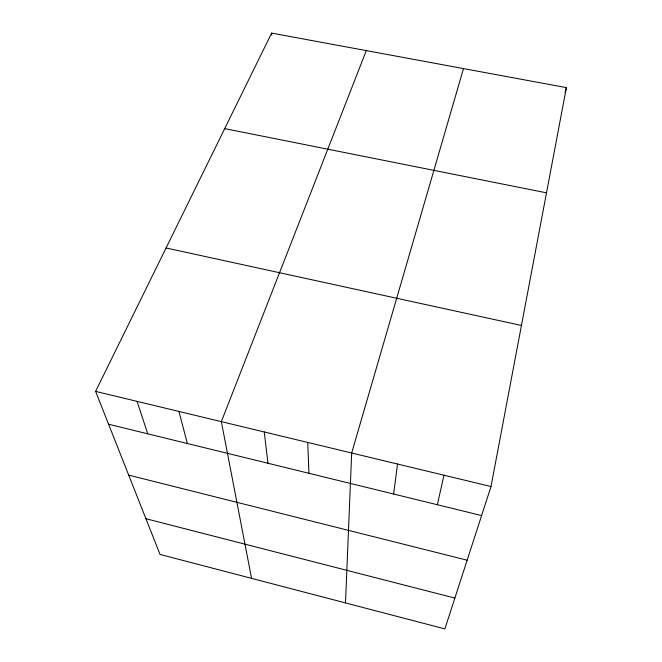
<?xml version="1.0" encoding="UTF-8"?>
<svg xmlns="http://www.w3.org/2000/svg" width="662" height="662" viewBox="0 0 662 662"><rect width="100%" height="100%" fill="white"/><g stroke="black" fill="none" stroke-linecap="round" stroke-linejoin="round"><path stroke-width="0.99" d="M345.498 602.917L351.671 453.007L463.499 68.591M393.625 494.017L397.531 464.037M491.005 486.529L566.391 87.624L271.627 33.1L95.609 391.391L160.038 554.433L444.881 628.9L491.005 486.529L95.609 391.391M437.35 504.725L443.97 475.217M565.083 92.581L566.391 87.624M366.301 50.61L221.348 421.644L251.568 578.365M224.699 128.618L546.514 192.832M166.063 247.977L521.449 325.456M108.585 424.226L481.597 515.566M128.701 475.126L467.14 560.201M145.921 518.718L454.86 598.084M137.026 401.354L147.767 433.825M178.93 411.441L187.387 443.523M264.262 431.972L267.978 463.259M271.627 33.1L271.751 35.127M307.706 442.423L308.964 473.289"/></g></svg>
